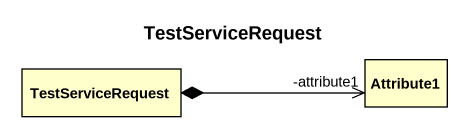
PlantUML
@startuml
title TestServiceRequest
hide circle
hide empty members
class TestServiceRequest
class Attribute1
TestServiceRequest *-right-> "-attribute1" Attribute1
@enduml
